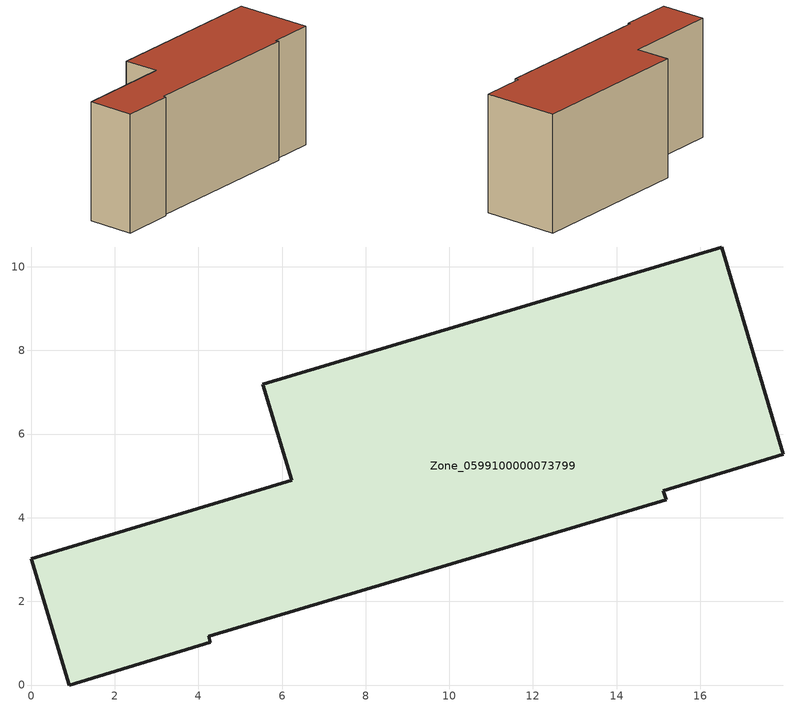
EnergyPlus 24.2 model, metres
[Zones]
Zone_0599100000073799
 floor ground (C_G): 6.23,4.9 5.54,7.19 16.51,10.47 17.99,5.52 15.12,4.65 15.19,4.43 4.25,1.17 4.29,1.02 0.91,0 0,3.02 z0
 wall outside (C_F): 17.99,5.52 16.51,10.47 5.54,7.19 6.23,4.9 0,3.02 0.91,0 4.29,1.02 4.25,1.17 15.19,4.43 15.12,4.65 17.99,5.52 z0:8.03
 roof outside (C_R): 4.25,1.17 15.19,4.43 15.12,4.65 17.99,5.52 16.51,10.47 5.54,7.19 6.23,4.9 0,3.02 0.91,0 4.29,1.02 z8.03
[BUILDING]
Pand.0599100000073799: North Axis=0; Terrain=City; Loads Convergence Tolerance Value=0.04; Temperature Convergence Tolerance Value=0.4; Solar Distribution=FullExterior; Maximum Number of Warmup Days=25; Minimum Number of Warmup Days=1
[Site:Location]
Rotterdam.The.Hague.AP_ZH_NLD Design_Conditions: Latitude=51.96; Longitude=4.45; Time Zone=1; Elevation=-4.5
[SITE:GROUNDTEMPERATURE:BUILDINGSURFACE]
18, 18, 18, 18, 18, 18, 18, 18, 18, 18, 18, 18
[MATERIAL] Thermal Absorptance=0.9; Solar Absorptance=0.7; Visible Absorptance=0.7
Name | Roughness | Thickness | Conductivity | Density | Specific Heat
G.TI.1975-1991 | MediumSmooth | 0.15 | 0.288461 | 540 | 1210
F.TI.1975-1991 | Rough | 0.3 | 0.230769 | 1920 | 840
R.TI.1975-1991 | MediumRough | 0.2 | 0.153846 | 1500 | 1000
[CONSTRUCTION]
C_G: G.TI.1975-1991
C_F: F.TI.1975-1991
C_R: R.TI.1975-1991
[ZONE]
Zone_0599100000073799: Type=1; Multiplier=1; Ceiling Height=Autocalculate; Volume=Autocalculate; Floor Area=autocalculate; Part of Total Floor Area=Yes
[ZONEINFILTRATION:DESIGNFLOWRATE]
Infil_Zone_0599100000073799: Zone or ZoneList or Space or SpaceList=Zone_0599100000073799; Schedule=AlwaysOn; Design Flow Rate Calculation Method=Flow/Area; Flow Rate per Floor Area=0.003; Constant Term Coefficient=1; Temperature Term Coefficient=0; Velocity Term Coefficient=0; Velocity Squared Term Coefficient=0
[HVACTEMPLATE:ZONE:IDEALLOADSAIRSYSTEM]
Zone_0599100000073799: Maximum Heating Supply Air Temperature=50; Minimum Cooling Supply Air Temperature=13; Maximum Heating Supply Air Humidity Ratio=0.0156; Minimum Cooling Supply Air Humidity Ratio=0.0077; Heating Limit=NoLimit; Cooling Limit=NoLimit; Dehumidification Control Type=ConstantSensibleHeatRatio; Cooling Sensible Heat Ratio=0.7; Dehumidification Setpoint=60; Humidification Control Type=None; Humidification Setpoint=30; Outdoor Air Method=None; Outdoor Air Flow Rate per Person=0.00944; Outdoor Air Flow Rate per Zone Floor Area=0; Outdoor Air Flow Rate per Zone=0; Demand Controlled Ventilation Type=None; Outdoor Air Economizer Type=NoEconomizer; Heat Recovery Type=None; Sensible Heat Recovery Effectiveness=0.7; Latent Heat Recovery Effectiveness=0.65
[ZONECONTROL:THERMOSTAT]
ThermostatControl_Zone_0599100000073799: Zone or ZoneList=Zone_0599100000073799; Control Type Schedule=DualSetpointControlType; Control 1=Thermostat_Zone_0599100000073799; Temperature Difference Between Cutout And Setpoint=0
[THERMOSTATSETPOINT:DUALSETPOINT]
Thermostat_Zone_0599100000073799: Heating Setpoint Temperature Schedule=HeatingSetpoint_Zone_0599100000073799; Cooling Setpoint Temperature Schedule=CoolingSetpoint_Zone_0599100000073799
[SCHEDULE:COMPACT]
HeatingSetpoint_Zone_0599100000073799: Through: 12/31, For: AllDays, Until: 24:00, 21
CoolingSetpoint_Zone_0599100000073799: Through: 12/31, For: AllDays, Until: 24:00, 24
DualSetpointControlType: Through: 12/31, For: AllDays, Until: 24:00, 4
AlwaysOn: Through: 12/31, For: AllDays, Until: 24:00, 1
